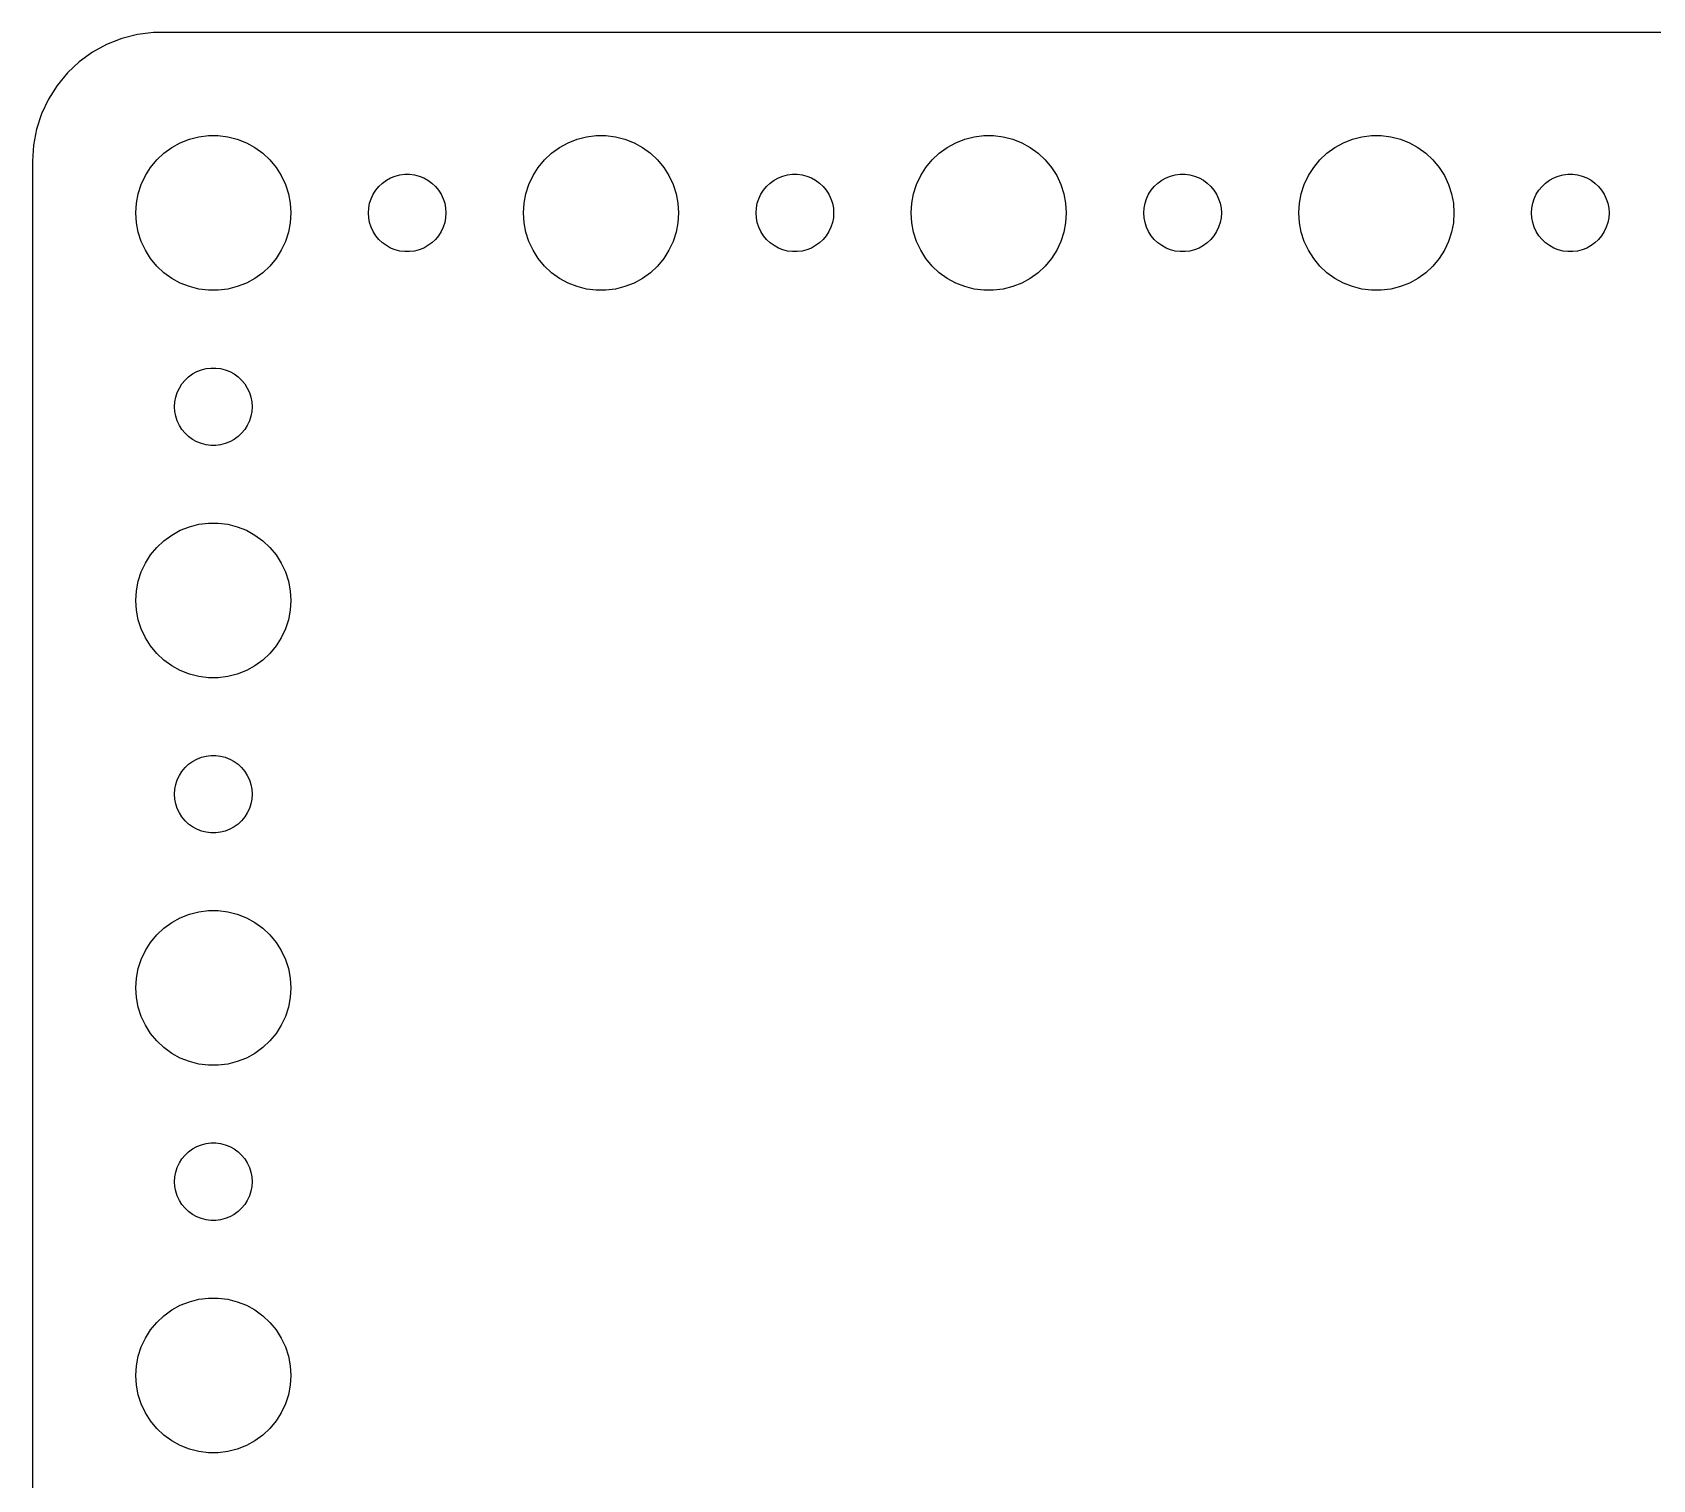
# Model space of a CAD drawing. Header units: metres. Extents: x -134 to 134, y 518 to 1078.
# Drawn here: x -134.5 to -71.8, y 908 to 964 of the extents above; entities that cross this region are included whole.
import ezdxf

# ---------------------------------------------------------------- set-up
doc = ezdxf.new("R2010")
doc.units = ezdxf.units.M

msp = doc.modelspace()

# ---------------------------------------------------------------- linework, layer by layer
for p, q in [((-131.629, 963.524), (-132.179, 963.222)), ((-131.045, 963.755), (-131.629, 963.524)), ((-130.437, 963.911), (-131.045, 963.755)), ((-129.814, 963.99), (-130.437, 963.911)), ((129.814, 963.99), (-129.814, 963.99)), ((-132.687, 962.853), (-133.145, 962.423)), ((-132.179, 963.222), (-132.687, 962.853)), ((-133.145, 962.423), (-133.545, 961.939)), ((-133.545, 961.939), (-133.882, 961.409)), ((-133.882, 961.409), (-134.149, 960.841)), ((-134.149, 960.841), (-134.343, 960.243)), ((-134.343, 960.243), (-134.461, 959.627)), ((-129.107, 959.533), (-128.777, 959.714)), ((-128.777, 959.714), (-128.427, 959.853)), ((-128.427, 959.853), (-128.062, 959.947)), ((-128.062, 959.947), (-127.688, 959.994)), ((-127.688, 959.994), (-127.312, 959.994)), ((-127.312, 959.994), (-126.938, 959.947)), ((-126.938, 959.947), (-126.573, 959.853)), ((-126.573, 959.853), (-126.223, 959.714)), ((-126.223, 959.714), (-125.893, 959.533)), ((-114.107, 959.533), (-113.777, 959.714)), ((-113.777, 959.714), (-113.427, 959.853)), ((-113.427, 959.853), (-113.062, 959.947)), ((-113.062, 959.947), (-112.688, 959.994)), ((-112.688, 959.994), (-112.312, 959.994)), ((-112.312, 959.994), (-111.938, 959.947)), ((-111.938, 959.947), (-111.573, 959.853)), ((-111.573, 959.853), (-111.223, 959.714)), ((-111.223, 959.714), (-110.893, 959.533)), ((-99.1075, 959.533), (-98.7773, 959.714)), ((-98.7773, 959.714), (-98.427, 959.853)), ((-98.427, 959.853), (-98.0621, 959.947)), ((-98.0621, 959.947), (-97.6884, 959.994)), ((-97.6884, 959.994), (-97.3116, 959.994)), ((-97.3116, 959.994), (-96.9379, 959.947)), ((-96.9379, 959.947), (-96.573, 959.853)), ((-96.573, 959.853), (-96.2227, 959.714)), ((-96.2227, 959.714), (-95.8925, 959.533)), ((-84.1075, 959.533), (-83.7773, 959.714)), ((-83.7773, 959.714), (-83.427, 959.853)), ((-83.427, 959.853), (-83.0621, 959.947)), ((-83.0621, 959.947), (-82.6884, 959.994)), ((-82.6884, 959.994), (-82.3116, 959.994)), ((-82.3116, 959.994), (-81.9379, 959.947)), ((-81.9379, 959.947), (-81.573, 959.853)), ((-81.573, 959.853), (-81.2227, 959.714)), ((-81.2227, 959.714), (-80.8925, 959.533)), ((-134.461, 959.627), (-134.5, 959)), ((-129.687, 959.054), (-129.412, 959.312)), ((-129.412, 959.312), (-129.107, 959.533)), ((-125.893, 959.533), (-125.588, 959.312)), ((-125.588, 959.312), (-125.313, 959.054)), ((-114.687, 959.054), (-114.412, 959.312)), ((-114.412, 959.312), (-114.107, 959.533)), ((-110.893, 959.533), (-110.588, 959.312)), ((-110.588, 959.312), (-110.313, 959.054)), ((-99.6869, 959.054), (-99.4123, 959.312)), ((-99.4123, 959.312), (-99.1075, 959.533)), ((-95.8925, 959.533), (-95.5877, 959.312)), ((-95.5877, 959.312), (-95.3131, 959.054)), ((-84.6869, 959.054), (-84.4123, 959.312)), ((-84.4123, 959.312), (-84.1075, 959.533)), ((-80.8925, 959.533), (-80.5877, 959.312)), ((-80.5877, 959.312), (-80.3131, 959.054)), ((-134.5, 959), (-134.5, 865)), ((-130.129, 958.445), (-129.927, 958.763)), ((-129.927, 958.763), (-129.687, 959.054)), ((-125.313, 959.054), (-125.073, 958.763)), ((-125.073, 958.763), (-124.871, 958.445)), ((-120.464, 958.427), (-120.281, 958.473)), ((-120.281, 958.473), (-120.094, 958.497)), ((-120.094, 958.497), (-119.906, 958.497)), ((-119.906, 958.497), (-119.719, 958.473)), ((-119.719, 958.473), (-119.536, 958.427)), ((-115.129, 958.445), (-114.927, 958.763)), ((-114.927, 958.763), (-114.687, 959.054)), ((-110.313, 959.054), (-110.073, 958.763)), ((-110.073, 958.763), (-109.871, 958.445)), ((-105.464, 958.427), (-105.281, 958.473)), ((-105.281, 958.473), (-105.094, 958.497)), ((-105.094, 958.497), (-104.906, 958.497)), ((-104.906, 958.497), (-104.719, 958.473)), ((-104.719, 958.473), (-104.536, 958.427)), ((-100.129, 958.445), (-99.927, 958.763)), ((-99.927, 958.763), (-99.6869, 959.054)), ((-95.3131, 959.054), (-95.073, 958.763)), ((-95.073, 958.763), (-94.8711, 958.445)), ((-90.4635, 958.427), (-90.2811, 958.473)), ((-90.2811, 958.473), (-90.0942, 958.497)), ((-90.0942, 958.497), (-89.9058, 958.497)), ((-89.9058, 958.497), (-89.7189, 958.473)), ((-89.7189, 958.473), (-89.5365, 958.427)), ((-85.1289, 958.445), (-84.927, 958.763)), ((-84.927, 958.763), (-84.6869, 959.054)), ((-80.3131, 959.054), (-80.073, 958.763)), ((-80.073, 958.763), (-79.8711, 958.445)), ((-75.4635, 958.427), (-75.2811, 958.473)), ((-75.2811, 958.473), (-75.0942, 958.497)), ((-75.0942, 958.497), (-74.9058, 958.497)), ((-74.9058, 958.497), (-74.7189, 958.473)), ((-74.7189, 958.473), (-74.5365, 958.427)), ((-130.406, 957.746), (-130.289, 958.104)), ((-130.289, 958.104), (-130.129, 958.445)), ((-124.871, 958.445), (-124.711, 958.104)), ((-124.711, 958.104), (-124.594, 957.746)), ((-121.314, 957.723), (-121.214, 957.882)), ((-121.214, 957.882), (-121.093, 958.027)), ((-121.093, 958.027), (-120.956, 958.156)), ((-120.956, 958.156), (-120.804, 958.266)), ((-120.804, 958.266), (-120.639, 958.357)), ((-120.639, 958.357), (-120.464, 958.427)), ((-119.536, 958.427), (-119.361, 958.357)), ((-119.361, 958.357), (-119.196, 958.266)), ((-119.196, 958.266), (-119.044, 958.156)), ((-119.044, 958.156), (-118.907, 958.027)), ((-118.907, 958.027), (-118.786, 957.882)), ((-118.786, 957.882), (-118.686, 957.723)), ((-115.406, 957.746), (-115.289, 958.104)), ((-115.289, 958.104), (-115.129, 958.445)), ((-109.871, 958.445), (-109.711, 958.104)), ((-109.711, 958.104), (-109.594, 957.746)), ((-106.314, 957.723), (-106.214, 957.882)), ((-106.214, 957.882), (-106.093, 958.027)), ((-106.093, 958.027), (-105.956, 958.156)), ((-105.956, 958.156), (-105.804, 958.266)), ((-105.804, 958.266), (-105.639, 958.357)), ((-105.639, 958.357), (-105.464, 958.427)), ((-104.536, 958.427), (-104.361, 958.357)), ((-104.361, 958.357), (-104.196, 958.266)), ((-104.196, 958.266), (-104.044, 958.156)), ((-104.044, 958.156), (-103.907, 958.027)), ((-103.907, 958.027), (-103.786, 957.882)), ((-103.786, 957.882), (-103.686, 957.723)), ((-100.406, 957.746), (-100.289, 958.104)), ((-100.289, 958.104), (-100.129, 958.445)), ((-94.8711, 958.445), (-94.7107, 958.104)), ((-94.7107, 958.104), (-94.5943, 957.746)), ((-91.3145, 957.723), (-91.2135, 957.882)), ((-91.2135, 957.882), (-91.0934, 958.027)), ((-91.0934, 958.027), (-90.9561, 958.156)), ((-90.9561, 958.156), (-90.8037, 958.266)), ((-90.8037, 958.266), (-90.6387, 958.357)), ((-90.6387, 958.357), (-90.4635, 958.427)), ((-89.5365, 958.427), (-89.3613, 958.357)), ((-89.3613, 958.357), (-89.1963, 958.266)), ((-89.1963, 958.266), (-89.0439, 958.156)), ((-89.0439, 958.156), (-88.9065, 958.027)), ((-88.9065, 958.027), (-88.7865, 957.882)), ((-88.7865, 957.882), (-88.6855, 957.723)), ((-85.4057, 957.746), (-85.2893, 958.104)), ((-85.2893, 958.104), (-85.1289, 958.445)), ((-79.8711, 958.445), (-79.7107, 958.104)), ((-79.7107, 958.104), (-79.5943, 957.746)), ((-76.3145, 957.723), (-76.2135, 957.882)), ((-76.2135, 957.882), (-76.0934, 958.027)), ((-76.0934, 958.027), (-75.9561, 958.156)), ((-75.9561, 958.156), (-75.8037, 958.266)), ((-75.8037, 958.266), (-75.6387, 958.357)), ((-75.6387, 958.357), (-75.4635, 958.427)), ((-74.5365, 958.427), (-74.3613, 958.357)), ((-74.3613, 958.357), (-74.1963, 958.266)), ((-74.1963, 958.266), (-74.0439, 958.156)), ((-74.0439, 958.156), (-73.9065, 958.027)), ((-73.9065, 958.027), (-73.7865, 957.882)), ((-73.7865, 957.882), (-73.6855, 957.723)), ((-130.5, 957), (-130.476, 957.376)), ((-130.476, 957.376), (-130.406, 957.746)), ((-124.594, 957.746), (-124.524, 957.376)), ((-124.524, 957.376), (-124.5, 957)), ((-121.488, 957.188), (-121.453, 957.373)), ((-121.453, 957.373), (-121.395, 957.552)), ((-121.395, 957.552), (-121.314, 957.723)), ((-118.686, 957.723), (-118.605, 957.552)), ((-118.605, 957.552), (-118.547, 957.373)), ((-118.547, 957.373), (-118.512, 957.188)), ((-115.5, 957), (-115.476, 957.376)), ((-115.476, 957.376), (-115.406, 957.746)), ((-109.594, 957.746), (-109.524, 957.376)), ((-109.524, 957.376), (-109.5, 957)), ((-106.488, 957.188), (-106.453, 957.373)), ((-106.453, 957.373), (-106.395, 957.552)), ((-106.395, 957.552), (-106.314, 957.723)), ((-103.686, 957.723), (-103.605, 957.552)), ((-103.605, 957.552), (-103.547, 957.373)), ((-103.547, 957.373), (-103.512, 957.188)), ((-100.5, 957), (-100.476, 957.376)), ((-100.476, 957.376), (-100.406, 957.746)), ((-94.5943, 957.746), (-94.5237, 957.376)), ((-94.5237, 957.376), (-94.5, 957)), ((-91.4882, 957.188), (-91.4529, 957.373)), ((-91.4529, 957.373), (-91.3947, 957.552)), ((-91.3947, 957.552), (-91.3145, 957.723)), ((-88.6855, 957.723), (-88.6053, 957.552)), ((-88.6053, 957.552), (-88.5471, 957.373)), ((-88.5471, 957.373), (-88.5118, 957.188)), ((-85.5, 957), (-85.4763, 957.376)), ((-85.4763, 957.376), (-85.4057, 957.746)), ((-79.5943, 957.746), (-79.5237, 957.376)), ((-79.5237, 957.376), (-79.5, 957)), ((-76.4882, 957.188), (-76.4529, 957.373)), ((-76.4529, 957.373), (-76.3947, 957.552)), ((-76.3947, 957.552), (-76.3145, 957.723)), ((-73.6855, 957.723), (-73.6053, 957.552)), ((-73.6053, 957.552), (-73.5471, 957.373)), ((-73.5471, 957.373), (-73.5118, 957.188)), ((-130.476, 956.624), (-130.5, 957)), ((-130.406, 956.254), (-130.476, 956.624)), ((-124.524, 956.624), (-124.594, 956.254)), ((-124.5, 957), (-124.524, 956.624)), ((-121.5, 957), (-121.488, 957.188)), ((-121.488, 956.812), (-121.5, 957)), ((-121.453, 956.627), (-121.488, 956.812)), ((-121.395, 956.448), (-121.453, 956.627)), ((-118.547, 956.627), (-118.605, 956.448)), ((-118.512, 956.812), (-118.547, 956.627)), ((-118.512, 957.188), (-118.5, 957)), ((-118.5, 957), (-118.512, 956.812)), ((-115.476, 956.624), (-115.5, 957)), ((-115.406, 956.254), (-115.476, 956.624)), ((-109.524, 956.624), (-109.594, 956.254)), ((-109.5, 957), (-109.524, 956.624)), ((-106.5, 957), (-106.488, 957.188)), ((-106.488, 956.812), (-106.5, 957)), ((-106.453, 956.627), (-106.488, 956.812)), ((-106.395, 956.448), (-106.453, 956.627)), ((-103.547, 956.627), (-103.605, 956.448)), ((-103.512, 956.812), (-103.547, 956.627)), ((-103.512, 957.188), (-103.5, 957)), ((-103.5, 957), (-103.512, 956.812)), ((-100.476, 956.624), (-100.5, 957)), ((-100.406, 956.254), (-100.476, 956.624)), ((-94.5237, 956.624), (-94.5943, 956.254)), ((-94.5, 957), (-94.5237, 956.624)), ((-91.5, 957), (-91.4882, 957.188)), ((-91.4882, 956.812), (-91.5, 957)), ((-91.4529, 956.627), (-91.4882, 956.812)), ((-91.3947, 956.448), (-91.4529, 956.627)), ((-88.5471, 956.627), (-88.6053, 956.448)), ((-88.5118, 956.812), (-88.5471, 956.627)), ((-88.5118, 957.188), (-88.5, 957)), ((-88.5, 957), (-88.5118, 956.812)), ((-85.4763, 956.624), (-85.5, 957)), ((-85.4057, 956.254), (-85.4763, 956.624)), ((-79.5237, 956.624), (-79.5943, 956.254)), ((-79.5, 957), (-79.5237, 956.624)), ((-76.5, 957), (-76.4882, 957.188)), ((-76.4882, 956.812), (-76.5, 957)), ((-76.4529, 956.627), (-76.4882, 956.812)), ((-76.3947, 956.448), (-76.4529, 956.627)), ((-73.5471, 956.627), (-73.6053, 956.448)), ((-73.5118, 956.812), (-73.5471, 956.627)), ((-73.5118, 957.188), (-73.5, 957)), ((-73.5, 957), (-73.5118, 956.812)), ((-130.289, 955.896), (-130.406, 956.254)), ((-124.594, 956.254), (-124.711, 955.896)), ((-121.314, 956.277), (-121.395, 956.448)), ((-121.214, 956.118), (-121.314, 956.277)), ((-121.093, 955.973), (-121.214, 956.118)), ((-120.956, 955.844), (-121.093, 955.973)), ((-118.907, 955.973), (-119.044, 955.844)), ((-118.786, 956.118), (-118.907, 955.973)), ((-118.686, 956.277), (-118.786, 956.118)), ((-118.605, 956.448), (-118.686, 956.277)), ((-115.289, 955.896), (-115.406, 956.254)), ((-109.594, 956.254), (-109.711, 955.896)), ((-106.314, 956.277), (-106.395, 956.448)), ((-106.214, 956.118), (-106.314, 956.277)), ((-106.093, 955.973), (-106.214, 956.118)), ((-105.956, 955.844), (-106.093, 955.973)), ((-103.907, 955.973), (-104.044, 955.844)), ((-103.786, 956.118), (-103.907, 955.973)), ((-103.686, 956.277), (-103.786, 956.118)), ((-103.605, 956.448), (-103.686, 956.277)), ((-100.289, 955.896), (-100.406, 956.254)), ((-94.5943, 956.254), (-94.7107, 955.896)), ((-91.3145, 956.277), (-91.3947, 956.448)), ((-91.2135, 956.118), (-91.3145, 956.277)), ((-91.0934, 955.973), (-91.2135, 956.118)), ((-90.9561, 955.844), (-91.0934, 955.973)), ((-88.9065, 955.973), (-89.0439, 955.844)), ((-88.7865, 956.118), (-88.9065, 955.973)), ((-88.6855, 956.277), (-88.7865, 956.118)), ((-88.6053, 956.448), (-88.6855, 956.277)), ((-85.2893, 955.896), (-85.4057, 956.254)), ((-79.5943, 956.254), (-79.7107, 955.896)), ((-76.3145, 956.277), (-76.3947, 956.448)), ((-76.2135, 956.118), (-76.3145, 956.277)), ((-76.0934, 955.973), (-76.2135, 956.118)), ((-75.9561, 955.844), (-76.0934, 955.973)), ((-73.9065, 955.973), (-74.0439, 955.844)), ((-73.7865, 956.118), (-73.9065, 955.973)), ((-73.6855, 956.277), (-73.7865, 956.118)), ((-73.6053, 956.448), (-73.6855, 956.277)), ((-130.129, 955.555), (-130.289, 955.896)), ((-129.927, 955.237), (-130.129, 955.555)), ((-124.871, 955.555), (-125.073, 955.237)), ((-124.711, 955.896), (-124.871, 955.555)), ((-120.804, 955.734), (-120.956, 955.844)), ((-120.639, 955.643), (-120.804, 955.734)), ((-120.464, 955.573), (-120.639, 955.643)), ((-120.281, 955.527), (-120.464, 955.573)), ((-120.094, 955.503), (-120.281, 955.527)), ((-119.906, 955.503), (-120.094, 955.503)), ((-119.719, 955.527), (-119.906, 955.503)), ((-119.536, 955.573), (-119.719, 955.527)), ((-119.361, 955.643), (-119.536, 955.573)), ((-119.196, 955.734), (-119.361, 955.643)), ((-119.044, 955.844), (-119.196, 955.734)), ((-115.129, 955.555), (-115.289, 955.896)), ((-114.927, 955.237), (-115.129, 955.555)), ((-109.871, 955.555), (-110.073, 955.237)), ((-109.711, 955.896), (-109.871, 955.555)), ((-105.804, 955.734), (-105.956, 955.844)), ((-105.639, 955.643), (-105.804, 955.734)), ((-105.464, 955.573), (-105.639, 955.643)), ((-105.281, 955.527), (-105.464, 955.573)), ((-105.094, 955.503), (-105.281, 955.527)), ((-104.906, 955.503), (-105.094, 955.503)), ((-104.719, 955.527), (-104.906, 955.503)), ((-104.536, 955.573), (-104.719, 955.527)), ((-104.361, 955.643), (-104.536, 955.573)), ((-104.196, 955.734), (-104.361, 955.643)), ((-104.044, 955.844), (-104.196, 955.734)), ((-100.129, 955.555), (-100.289, 955.896)), ((-99.927, 955.237), (-100.129, 955.555)), ((-94.8711, 955.555), (-95.073, 955.237)), ((-94.7107, 955.896), (-94.8711, 955.555)), ((-90.8037, 955.734), (-90.9561, 955.844)), ((-90.6387, 955.643), (-90.8037, 955.734)), ((-90.4635, 955.573), (-90.6387, 955.643)), ((-90.2811, 955.527), (-90.4635, 955.573)), ((-90.0942, 955.503), (-90.2811, 955.527)), ((-89.9058, 955.503), (-90.0942, 955.503)), ((-89.7189, 955.527), (-89.9058, 955.503)), ((-89.5365, 955.573), (-89.7189, 955.527)), ((-89.3613, 955.643), (-89.5365, 955.573)), ((-89.1963, 955.734), (-89.3613, 955.643)), ((-89.0439, 955.844), (-89.1963, 955.734)), ((-85.1289, 955.555), (-85.2893, 955.896)), ((-84.927, 955.237), (-85.1289, 955.555)), ((-79.8711, 955.555), (-80.073, 955.237)), ((-79.7107, 955.896), (-79.8711, 955.555)), ((-75.8037, 955.734), (-75.9561, 955.844)), ((-75.6387, 955.643), (-75.8037, 955.734)), ((-75.4635, 955.573), (-75.6387, 955.643)), ((-75.2811, 955.527), (-75.4635, 955.573)), ((-75.0942, 955.503), (-75.2811, 955.527)), ((-74.9058, 955.503), (-75.0942, 955.503)), ((-74.7189, 955.527), (-74.9058, 955.503)), ((-74.5365, 955.573), (-74.7189, 955.527)), ((-74.3613, 955.643), (-74.5365, 955.573)), ((-74.1963, 955.734), (-74.3613, 955.643)), ((-74.0439, 955.844), (-74.1963, 955.734)), ((-129.687, 954.946), (-129.927, 955.237)), ((-129.412, 954.688), (-129.687, 954.946)), ((-125.313, 954.946), (-125.588, 954.688)), ((-125.073, 955.237), (-125.313, 954.946)), ((-114.687, 954.946), (-114.927, 955.237)), ((-114.412, 954.688), (-114.687, 954.946)), ((-110.313, 954.946), (-110.588, 954.688)), ((-110.073, 955.237), (-110.313, 954.946)), ((-99.6869, 954.946), (-99.927, 955.237)), ((-99.4123, 954.688), (-99.6869, 954.946)), ((-95.3131, 954.946), (-95.5877, 954.688)), ((-95.073, 955.237), (-95.3131, 954.946)), ((-84.6869, 954.946), (-84.927, 955.237)), ((-84.4123, 954.688), (-84.6869, 954.946)), ((-80.3131, 954.946), (-80.5877, 954.688)), ((-80.073, 955.237), (-80.3131, 954.946)), ((-129.107, 954.467), (-129.412, 954.688)), ((-128.777, 954.286), (-129.107, 954.467)), ((-128.427, 954.147), (-128.777, 954.286)), ((-128.062, 954.053), (-128.427, 954.147)), ((-126.573, 954.147), (-126.938, 954.053)), ((-126.223, 954.286), (-126.573, 954.147)), ((-125.893, 954.467), (-126.223, 954.286)), ((-125.588, 954.688), (-125.893, 954.467)), ((-114.107, 954.467), (-114.412, 954.688)), ((-113.777, 954.286), (-114.107, 954.467)), ((-113.427, 954.147), (-113.777, 954.286)), ((-113.062, 954.053), (-113.427, 954.147)), ((-111.573, 954.147), (-111.938, 954.053)), ((-111.223, 954.286), (-111.573, 954.147)), ((-110.893, 954.467), (-111.223, 954.286)), ((-110.588, 954.688), (-110.893, 954.467)), ((-99.1075, 954.467), (-99.4123, 954.688)), ((-98.7773, 954.286), (-99.1075, 954.467)), ((-98.427, 954.147), (-98.7773, 954.286)), ((-98.0621, 954.053), (-98.427, 954.147)), ((-96.573, 954.147), (-96.9379, 954.053)), ((-96.2227, 954.286), (-96.573, 954.147)), ((-95.8925, 954.467), (-96.2227, 954.286)), ((-95.5877, 954.688), (-95.8925, 954.467)), ((-84.1075, 954.467), (-84.4123, 954.688)), ((-83.7773, 954.286), (-84.1075, 954.467)), ((-83.427, 954.147), (-83.7773, 954.286)), ((-83.0621, 954.053), (-83.427, 954.147)), ((-81.573, 954.147), (-81.9379, 954.053)), ((-81.2227, 954.286), (-81.573, 954.147)), ((-80.8925, 954.467), (-81.2227, 954.286)), ((-80.5877, 954.688), (-80.8925, 954.467)), ((-127.688, 954.006), (-128.062, 954.053)), ((-127.312, 954.006), (-127.688, 954.006)), ((-126.938, 954.053), (-127.312, 954.006)), ((-112.688, 954.006), (-113.062, 954.053)), ((-112.312, 954.006), (-112.688, 954.006)), ((-111.938, 954.053), (-112.312, 954.006)), ((-97.6884, 954.006), (-98.0621, 954.053)), ((-97.3116, 954.006), (-97.6884, 954.006)), ((-96.9379, 954.053), (-97.3116, 954.006)), ((-82.6884, 954.006), (-83.0621, 954.053)), ((-82.3116, 954.006), (-82.6884, 954.006)), ((-81.9379, 954.053), (-82.3116, 954.006)), ((-127.964, 950.927), (-127.781, 950.973)), ((-127.781, 950.973), (-127.594, 950.997)), ((-127.594, 950.997), (-127.406, 950.997)), ((-127.406, 950.997), (-127.219, 950.973)), ((-127.219, 950.973), (-127.036, 950.927)), ((-128.814, 950.223), (-128.714, 950.382)), ((-128.714, 950.382), (-128.593, 950.527)), ((-128.593, 950.527), (-128.456, 950.656)), ((-128.456, 950.656), (-128.304, 950.766)), ((-128.304, 950.766), (-128.139, 950.857)), ((-128.139, 950.857), (-127.964, 950.927)), ((-127.036, 950.927), (-126.861, 950.857)), ((-126.861, 950.857), (-126.696, 950.766)), ((-126.696, 950.766), (-126.544, 950.656)), ((-126.544, 950.656), (-126.407, 950.527)), ((-126.407, 950.527), (-126.286, 950.382)), ((-126.286, 950.382), (-126.186, 950.223)), ((-129, 949.5), (-128.988, 949.688)), ((-128.988, 949.688), (-128.953, 949.873)), ((-128.953, 949.873), (-128.895, 950.052)), ((-128.895, 950.052), (-128.814, 950.223)), ((-126.186, 950.223), (-126.105, 950.052)), ((-126.105, 950.052), (-126.047, 949.873)), ((-126.047, 949.873), (-126.012, 949.688)), ((-126.012, 949.688), (-126, 949.5)), ((-128.988, 949.312), (-129, 949.5)), ((-128.953, 949.127), (-128.988, 949.312)), ((-128.895, 948.948), (-128.953, 949.127)), ((-126.047, 949.127), (-126.105, 948.948)), ((-126.012, 949.312), (-126.047, 949.127)), ((-126, 949.5), (-126.012, 949.312)), ((-128.814, 948.777), (-128.895, 948.948)), ((-128.714, 948.618), (-128.814, 948.777)), ((-128.593, 948.473), (-128.714, 948.618)), ((-128.456, 948.344), (-128.593, 948.473)), ((-126.407, 948.473), (-126.544, 948.344)), ((-126.286, 948.618), (-126.407, 948.473)), ((-126.186, 948.777), (-126.286, 948.618)), ((-126.105, 948.948), (-126.186, 948.777)), ((-128.304, 948.234), (-128.456, 948.344)), ((-128.139, 948.143), (-128.304, 948.234)), ((-127.964, 948.073), (-128.139, 948.143)), ((-127.781, 948.027), (-127.964, 948.073)), ((-127.594, 948.003), (-127.781, 948.027)), ((-127.406, 948.003), (-127.594, 948.003)), ((-127.219, 948.027), (-127.406, 948.003)), ((-127.036, 948.073), (-127.219, 948.027)), ((-126.861, 948.143), (-127.036, 948.073)), ((-126.696, 948.234), (-126.861, 948.143)), ((-126.544, 948.344), (-126.696, 948.234)), ((-129.107, 944.533), (-128.777, 944.714)), ((-128.777, 944.714), (-128.427, 944.853)), ((-128.427, 944.853), (-128.062, 944.947)), ((-128.062, 944.947), (-127.688, 944.994)), ((-127.688, 944.994), (-127.312, 944.994)), ((-127.312, 944.994), (-126.938, 944.947)), ((-126.938, 944.947), (-126.573, 944.853)), ((-126.573, 944.853), (-126.223, 944.714)), ((-126.223, 944.714), (-125.893, 944.533)), ((-129.927, 943.763), (-129.687, 944.054)), ((-129.687, 944.054), (-129.412, 944.312)), ((-129.412, 944.312), (-129.107, 944.533)), ((-125.893, 944.533), (-125.588, 944.312)), ((-125.588, 944.312), (-125.313, 944.054)), ((-125.313, 944.054), (-125.073, 943.763)), ((-130.289, 943.104), (-130.129, 943.445)), ((-130.129, 943.445), (-129.927, 943.763)), ((-125.073, 943.763), (-124.871, 943.445)), ((-124.871, 943.445), (-124.711, 943.104)), ((-130.406, 942.746), (-130.289, 943.104)), ((-124.711, 943.104), (-124.594, 942.746)), ((-130.5, 942), (-130.476, 942.376)), ((-130.476, 942.376), (-130.406, 942.746)), ((-124.594, 942.746), (-124.524, 942.376)), ((-124.524, 942.376), (-124.5, 942)), ((-130.476, 941.624), (-130.5, 942)), ((-130.406, 941.254), (-130.476, 941.624)), ((-124.524, 941.624), (-124.594, 941.254)), ((-124.5, 942), (-124.524, 941.624)), ((-130.289, 940.896), (-130.406, 941.254)), ((-124.594, 941.254), (-124.711, 940.896)), ((-130.129, 940.555), (-130.289, 940.896)), ((-129.927, 940.237), (-130.129, 940.555)), ((-124.871, 940.555), (-125.073, 940.237)), ((-124.711, 940.896), (-124.871, 940.555)), ((-129.687, 939.946), (-129.927, 940.237)), ((-129.412, 939.688), (-129.687, 939.946)), ((-129.107, 939.467), (-129.412, 939.688)), ((-125.588, 939.688), (-125.893, 939.467)), ((-125.313, 939.946), (-125.588, 939.688)), ((-125.073, 940.237), (-125.313, 939.946)), ((-128.777, 939.286), (-129.107, 939.467)), ((-128.427, 939.147), (-128.777, 939.286)), ((-128.062, 939.053), (-128.427, 939.147)), ((-127.688, 939.006), (-128.062, 939.053)), ((-126.938, 939.053), (-127.312, 939.006)), ((-126.573, 939.147), (-126.938, 939.053)), ((-126.223, 939.286), (-126.573, 939.147)), ((-125.893, 939.467), (-126.223, 939.286)), ((-127.312, 939.006), (-127.688, 939.006)), ((-128.139, 935.857), (-127.964, 935.927)), ((-127.964, 935.927), (-127.781, 935.973)), ((-127.781, 935.973), (-127.594, 935.997)), ((-127.594, 935.997), (-127.406, 935.997)), ((-127.406, 935.997), (-127.219, 935.973)), ((-127.219, 935.973), (-127.036, 935.927)), ((-127.036, 935.927), (-126.861, 935.857)), ((-128.814, 935.223), (-128.714, 935.382)), ((-128.714, 935.382), (-128.593, 935.527)), ((-128.593, 935.527), (-128.456, 935.656)), ((-128.456, 935.656), (-128.304, 935.766)), ((-128.304, 935.766), (-128.139, 935.857)), ((-126.861, 935.857), (-126.696, 935.766)), ((-126.696, 935.766), (-126.544, 935.656)), ((-126.544, 935.656), (-126.407, 935.527)), ((-126.407, 935.527), (-126.286, 935.382)), ((-126.286, 935.382), (-126.186, 935.223)), ((-129, 934.5), (-128.988, 934.688)), ((-128.988, 934.688), (-128.953, 934.873)), ((-128.953, 934.873), (-128.895, 935.052)), ((-128.895, 935.052), (-128.814, 935.223)), ((-126.186, 935.223), (-126.105, 935.052)), ((-126.105, 935.052), (-126.047, 934.873)), ((-126.047, 934.873), (-126.012, 934.688)), ((-126.012, 934.688), (-126, 934.5)), ((-128.988, 934.312), (-129, 934.5)), ((-128.953, 934.127), (-128.988, 934.312)), ((-128.895, 933.948), (-128.953, 934.127)), ((-126.047, 934.127), (-126.105, 933.948)), ((-126.012, 934.312), (-126.047, 934.127)), ((-126, 934.5), (-126.012, 934.312)), ((-128.814, 933.777), (-128.895, 933.948)), ((-128.714, 933.618), (-128.814, 933.777)), ((-128.593, 933.473), (-128.714, 933.618)), ((-128.456, 933.344), (-128.593, 933.473)), ((-126.407, 933.473), (-126.544, 933.344)), ((-126.286, 933.618), (-126.407, 933.473)), ((-126.186, 933.777), (-126.286, 933.618)), ((-126.105, 933.948), (-126.186, 933.777)), ((-128.304, 933.234), (-128.456, 933.344)), ((-128.139, 933.143), (-128.304, 933.234)), ((-127.964, 933.073), (-128.139, 933.143)), ((-127.781, 933.027), (-127.964, 933.073)), ((-127.594, 933.003), (-127.781, 933.027)), ((-127.406, 933.003), (-127.594, 933.003)), ((-127.219, 933.027), (-127.406, 933.003)), ((-127.036, 933.073), (-127.219, 933.027)), ((-126.861, 933.143), (-127.036, 933.073)), ((-126.696, 933.234), (-126.861, 933.143)), ((-126.544, 933.344), (-126.696, 933.234)), ((-129.107, 929.533), (-128.777, 929.714)), ((-128.777, 929.714), (-128.427, 929.853)), ((-128.427, 929.853), (-128.062, 929.947)), ((-128.062, 929.947), (-127.688, 929.994)), ((-127.688, 929.994), (-127.312, 929.994)), ((-127.312, 929.994), (-126.938, 929.947)), ((-126.938, 929.947), (-126.573, 929.853)), ((-126.573, 929.853), (-126.223, 929.714)), ((-126.223, 929.714), (-125.893, 929.533)), ((-129.927, 928.763), (-129.687, 929.054)), ((-129.687, 929.054), (-129.412, 929.312)), ((-129.412, 929.312), (-129.107, 929.533)), ((-125.893, 929.533), (-125.588, 929.312)), ((-125.588, 929.312), (-125.313, 929.054)), ((-125.313, 929.054), (-125.073, 928.763)), ((-130.289, 928.104), (-130.129, 928.445)), ((-130.129, 928.445), (-129.927, 928.763)), ((-125.073, 928.763), (-124.871, 928.445)), ((-124.871, 928.445), (-124.711, 928.104)), ((-130.476, 927.376), (-130.406, 927.746)), ((-130.406, 927.746), (-130.289, 928.104)), ((-124.711, 928.104), (-124.594, 927.746)), ((-124.594, 927.746), (-124.524, 927.376)), ((-130.5, 927), (-130.476, 927.376)), ((-124.524, 927.376), (-124.5, 927)), ((-130.476, 926.624), (-130.5, 927)), ((-130.406, 926.254), (-130.476, 926.624)), ((-124.524, 926.624), (-124.594, 926.254)), ((-124.5, 927), (-124.524, 926.624)), ((-130.289, 925.896), (-130.406, 926.254)), ((-130.129, 925.555), (-130.289, 925.896)), ((-124.711, 925.896), (-124.871, 925.555)), ((-124.594, 926.254), (-124.711, 925.896)), ((-129.927, 925.237), (-130.129, 925.555)), ((-129.687, 924.946), (-129.927, 925.237)), ((-125.073, 925.237), (-125.313, 924.946)), ((-124.871, 925.555), (-125.073, 925.237)), ((-129.412, 924.688), (-129.687, 924.946)), ((-129.107, 924.467), (-129.412, 924.688)), ((-125.588, 924.688), (-125.893, 924.467)), ((-125.313, 924.946), (-125.588, 924.688)), ((-128.777, 924.286), (-129.107, 924.467)), ((-128.427, 924.147), (-128.777, 924.286)), ((-128.062, 924.053), (-128.427, 924.147)), ((-127.688, 924.006), (-128.062, 924.053)), ((-127.312, 924.006), (-127.688, 924.006)), ((-126.938, 924.053), (-127.312, 924.006)), ((-126.573, 924.147), (-126.938, 924.053)), ((-126.223, 924.286), (-126.573, 924.147)), ((-125.893, 924.467), (-126.223, 924.286)), ((-128.304, 920.766), (-128.139, 920.857)), ((-128.139, 920.857), (-127.964, 920.927)), ((-127.964, 920.927), (-127.781, 920.973)), ((-127.781, 920.973), (-127.594, 920.997)), ((-127.594, 920.997), (-127.406, 920.997)), ((-127.406, 920.997), (-127.219, 920.973)), ((-127.219, 920.973), (-127.036, 920.927)), ((-127.036, 920.927), (-126.861, 920.857)), ((-126.861, 920.857), (-126.696, 920.766)), ((-128.895, 920.052), (-128.814, 920.223)), ((-128.814, 920.223), (-128.714, 920.382)), ((-128.714, 920.382), (-128.593, 920.527)), ((-128.593, 920.527), (-128.456, 920.656)), ((-128.456, 920.656), (-128.304, 920.766)), ((-126.696, 920.766), (-126.544, 920.656)), ((-126.544, 920.656), (-126.407, 920.527)), ((-126.407, 920.527), (-126.286, 920.382)), ((-126.286, 920.382), (-126.186, 920.223)), ((-126.186, 920.223), (-126.105, 920.052)), ((-129, 919.5), (-128.988, 919.688)), ((-128.988, 919.688), (-128.953, 919.873)), ((-128.953, 919.873), (-128.895, 920.052)), ((-126.105, 920.052), (-126.047, 919.873)), ((-126.047, 919.873), (-126.012, 919.688)), ((-126.012, 919.688), (-126, 919.5)), ((-128.988, 919.312), (-129, 919.5)), ((-128.953, 919.127), (-128.988, 919.312)), ((-128.895, 918.948), (-128.953, 919.127)), ((-126.047, 919.127), (-126.105, 918.948)), ((-126.012, 919.312), (-126.047, 919.127)), ((-126, 919.5), (-126.012, 919.312)), ((-128.814, 918.777), (-128.895, 918.948)), ((-128.714, 918.618), (-128.814, 918.777)), ((-128.593, 918.473), (-128.714, 918.618)), ((-128.456, 918.344), (-128.593, 918.473)), ((-128.304, 918.234), (-128.456, 918.344)), ((-126.544, 918.344), (-126.696, 918.234)), ((-126.407, 918.473), (-126.544, 918.344)), ((-126.286, 918.618), (-126.407, 918.473)), ((-126.186, 918.777), (-126.286, 918.618)), ((-126.105, 918.948), (-126.186, 918.777)), ((-128.139, 918.143), (-128.304, 918.234)), ((-127.964, 918.073), (-128.139, 918.143)), ((-127.781, 918.027), (-127.964, 918.073)), ((-127.594, 918.003), (-127.781, 918.027)), ((-127.406, 918.003), (-127.594, 918.003)), ((-127.219, 918.027), (-127.406, 918.003)), ((-127.036, 918.073), (-127.219, 918.027)), ((-126.861, 918.143), (-127.036, 918.073)), ((-126.696, 918.234), (-126.861, 918.143)), ((-129.107, 914.533), (-128.777, 914.714)), ((-128.777, 914.714), (-128.427, 914.853)), ((-128.427, 914.853), (-128.062, 914.947)), ((-128.062, 914.947), (-127.688, 914.994)), ((-127.688, 914.994), (-127.312, 914.994)), ((-127.312, 914.994), (-126.938, 914.947)), ((-126.938, 914.947), (-126.573, 914.853)), ((-126.573, 914.853), (-126.223, 914.714)), ((-126.223, 914.714), (-125.893, 914.533)), ((-129.927, 913.763), (-129.687, 914.054)), ((-129.687, 914.054), (-129.412, 914.312)), ((-129.412, 914.312), (-129.107, 914.533)), ((-125.893, 914.533), (-125.588, 914.312)), ((-125.588, 914.312), (-125.313, 914.054)), ((-125.313, 914.054), (-125.073, 913.763)), ((-130.289, 913.104), (-130.129, 913.445)), ((-130.129, 913.445), (-129.927, 913.763)), ((-125.073, 913.763), (-124.871, 913.445)), ((-124.871, 913.445), (-124.711, 913.104)), ((-130.476, 912.376), (-130.406, 912.746)), ((-130.406, 912.746), (-130.289, 913.104)), ((-124.711, 913.104), (-124.594, 912.746)), ((-124.594, 912.746), (-124.524, 912.376)), ((-130.5, 912), (-130.476, 912.376)), ((-124.524, 912.376), (-124.5, 912)), ((-130.476, 911.624), (-130.5, 912)), ((-130.406, 911.254), (-130.476, 911.624)), ((-124.524, 911.624), (-124.594, 911.254)), ((-124.5, 912), (-124.524, 911.624)), ((-130.289, 910.896), (-130.406, 911.254)), ((-130.129, 910.555), (-130.289, 910.896)), ((-124.711, 910.896), (-124.871, 910.555)), ((-124.594, 911.254), (-124.711, 910.896)), ((-129.927, 910.237), (-130.129, 910.555)), ((-129.687, 909.946), (-129.927, 910.237)), ((-125.073, 910.237), (-125.313, 909.946)), ((-124.871, 910.555), (-125.073, 910.237)), ((-129.412, 909.688), (-129.687, 909.946)), ((-129.107, 909.467), (-129.412, 909.688)), ((-125.588, 909.688), (-125.893, 909.467)), ((-125.313, 909.946), (-125.588, 909.688)), ((-128.777, 909.286), (-129.107, 909.467)), ((-128.427, 909.147), (-128.777, 909.286)), ((-128.062, 909.053), (-128.427, 909.147)), ((-127.688, 909.006), (-128.062, 909.053)), ((-127.312, 909.006), (-127.688, 909.006)), ((-126.938, 909.053), (-127.312, 909.006)), ((-126.573, 909.147), (-126.938, 909.053)), ((-126.223, 909.286), (-126.573, 909.147)), ((-125.893, 909.467), (-126.223, 909.286))]:
    msp.add_line(p, q)

doc.saveas('drawing.dxf')
